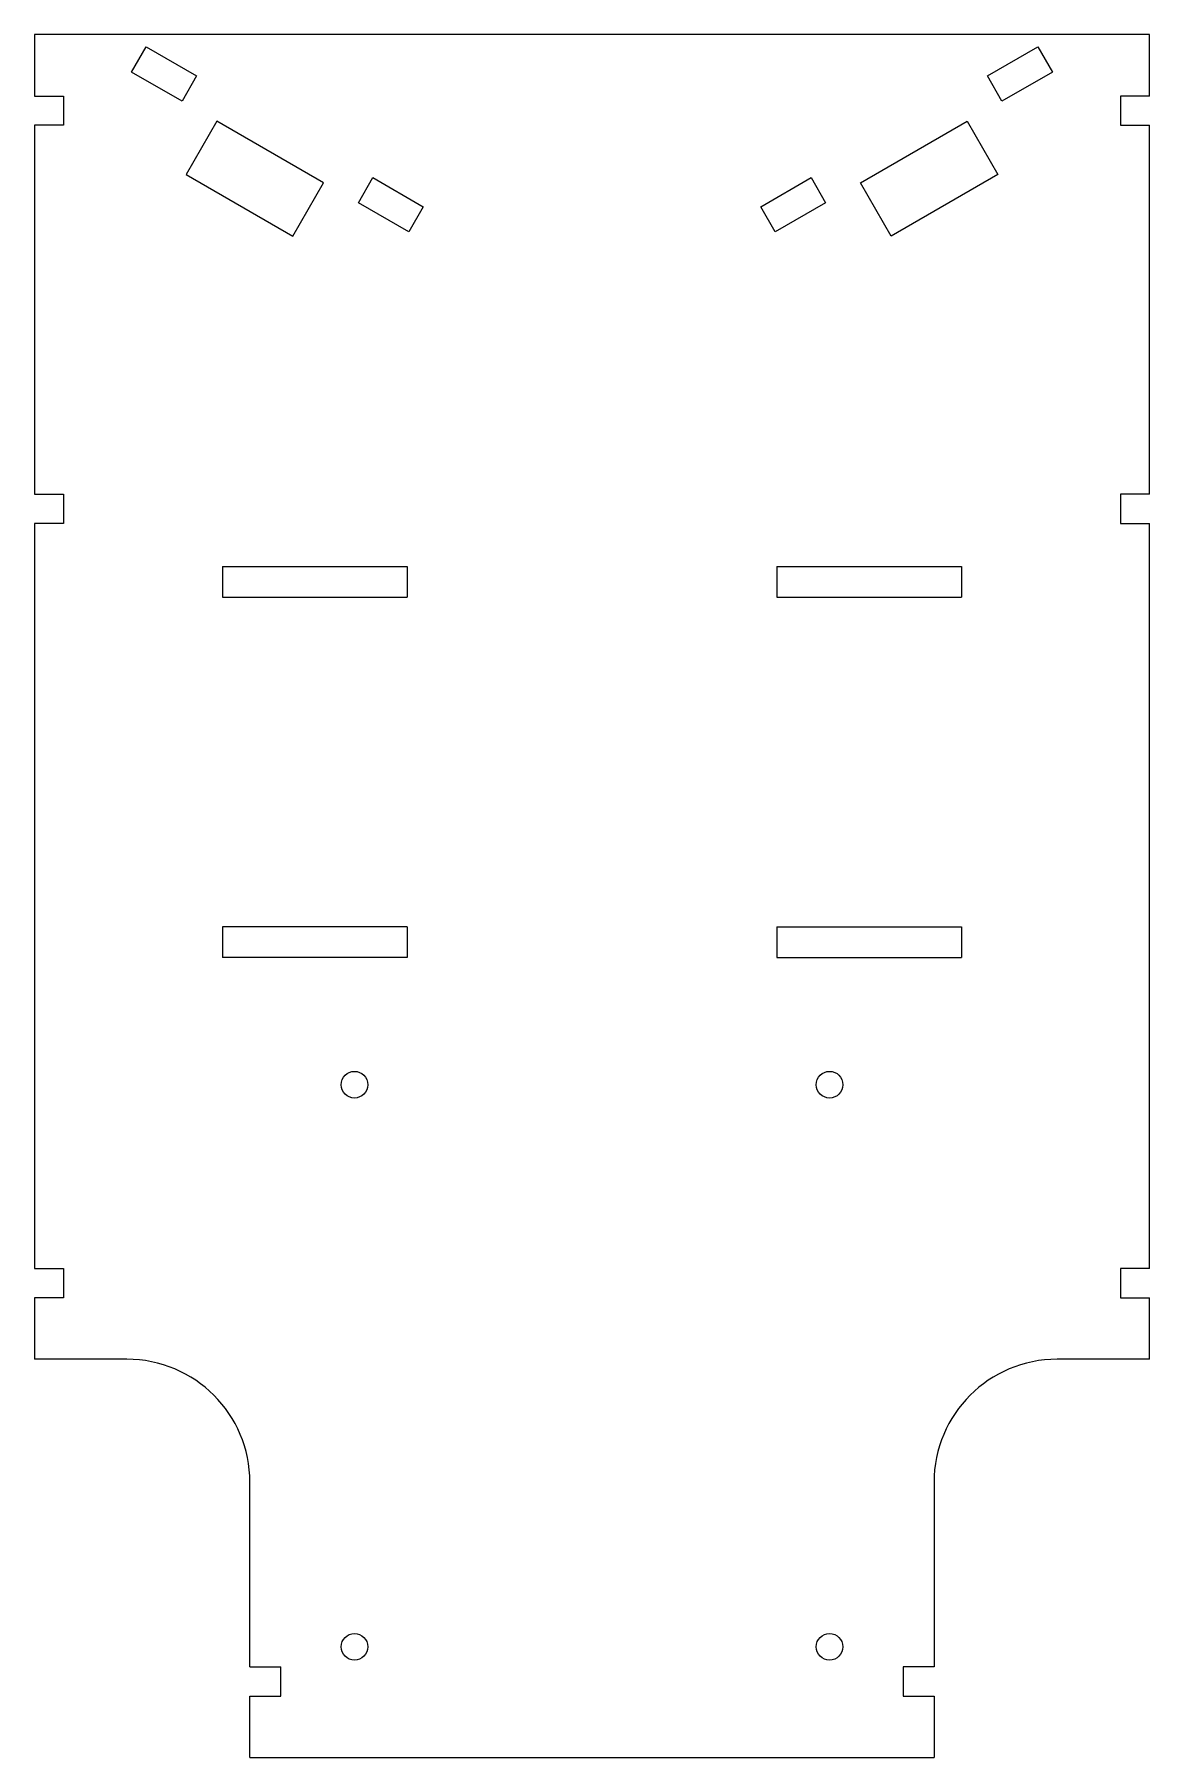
# Model space of a CAD drawing. Header units: inches. Extents: x -3.14 to 1.39, y -5.57 to 1.43.
import ezdxf

# ---------------------------------------------------------------- set-up
doc = ezdxf.new("R2010")
doc.units = ezdxf.units.IN
doc.header["$MEASUREMENT"] = 0

msp = doc.modelspace()

# ---------------------------------------------------------------- linework, layer by layer
at = {"color": 7, "linetype": 'Continuous', "lineweight": 15}
for p, q in [((-3.1367, 1.4328), (-3.1367, 1.1828)), ((1.3909, 1.4328), (-3.1367, 1.4328)), ((1.3909, 1.1828), (1.3909, 1.4328)), ((-2.7421, 1.2803), (-2.683, 1.3826)), ((-2.683, 1.3826), (-2.4784, 1.2645)), ((0.7327, 1.2645), (0.9373, 1.3826)), ((0.9373, 1.3826), (0.9963, 1.2803)), ((-2.5375, 1.1622), (-2.7421, 1.2803)), ((-2.4784, 1.2645), (-2.5375, 1.1622)), ((0.7917, 1.1622), (0.7327, 1.2645)), ((0.9963, 1.2803), (0.7917, 1.1622)), ((-3.1367, 1.1828), (-3.0185, 1.1828)), ((-3.0185, 1.1828), (-3.0185, 1.0647)), ((1.3909, 1.1828), (1.2728, 1.1828)), ((1.2728, 1.1828), (1.2728, 1.0647)), ((-3.1367, 1.0647), (-3.1367, -0.4353)), ((-3.0185, 1.0647), (-3.1367, 1.0647)), ((-2.396, 1.0805), (-2.521, 0.864)), ((-1.963, 0.8305), (-2.396, 1.0805)), ((0.2172, 0.8305), (0.6502, 1.0805)), ((0.6502, 1.0805), (0.7752, 0.864)), ((1.2728, 1.0647), (1.3909, 1.0647)), ((1.3909, -0.4353), (1.3909, 1.0647)), ((-2.521, 0.864), (-2.088, 0.614)), ((-1.8215, 0.7488), (-1.7624, 0.8511)), ((-1.7624, 0.8511), (-1.5579, 0.733)), ((-0.1879, 0.733), (0.0167, 0.8511)), ((0.0167, 0.8511), (0.0757, 0.7488)), ((0.7752, 0.864), (0.3422, 0.614)), ((-2.088, 0.614), (-1.963, 0.8305)), ((0.3422, 0.614), (0.2172, 0.8305)), ((-1.6169, 0.6307), (-1.8215, 0.7488)), ((-1.5579, 0.733), (-1.6169, 0.6307)), ((-0.1288, 0.6307), (-0.1879, 0.733)), ((0.0757, 0.7488), (-0.1288, 0.6307)), ((-3.1367, -0.4353), (-3.0185, -0.4353)), ((-3.0185, -0.4353), (-3.0185, -0.5534)), ((1.3909, -0.4353), (1.2728, -0.4353)), ((1.2728, -0.4353), (1.2728, -0.5534)), ((-3.1367, -0.5534), (-3.1367, -3.5809)), ((-3.0185, -0.5534), (-3.1367, -0.5534)), ((1.2728, -0.5534), (1.3909, -0.5534)), ((1.3909, -3.5809), (1.3909, -0.5534)), ((-2.3729, -0.7286), (-1.6229, -0.7286)), ((-2.3729, -0.7286), (-2.3729, -0.8536)), ((-1.6229, -0.7286), (-1.6229, -0.8536)), ((-0.1229, -0.7286), (0.6271, -0.7286)), ((-0.1229, -0.7286), (-0.1229, -0.8536)), ((0.6271, -0.7286), (0.6271, -0.8536)), ((-2.3729, -0.8536), (-1.6229, -0.8536)), ((-0.1229, -0.8536), (0.6271, -0.8536)), ((-2.3729, -2.1922), (-2.3729, -2.3172)), ((-1.6229, -2.1922), (-2.3729, -2.1922)), ((-1.6229, -2.1922), (-1.6229, -2.3172)), ((-0.1229, -2.1922), (0.6271, -2.1922)), ((-0.1229, -2.1922), (-0.1229, -2.3172)), ((0.6271, -2.1922), (0.6271, -2.3172)), ((-1.6229, -2.3172), (-2.3729, -2.3172)), ((-0.1229, -2.3172), (0.6271, -2.3172)), ((-3.1367, -3.5809), (-3.0185, -3.5809)), ((-3.0185, -3.5809), (-3.0185, -3.699)), ((1.3909, -3.5809), (1.2728, -3.5809)), ((1.2728, -3.5809), (1.2728, -3.699)), ((-3.1367, -3.699), (-3.1367, -3.949)), ((-3.0185, -3.699), (-3.1367, -3.699)), ((1.2728, -3.699), (1.3909, -3.699)), ((1.3909, -3.949), (1.3909, -3.699)), ((-2.7617, -3.949), (-3.1367, -3.949)), ((1.3909, -3.949), (1.0159, -3.949)), ((-2.2617, -5.199), (-2.2617, -4.449)), ((0.5159, -4.449), (0.5159, -5.199)), ((-2.2617, -5.199), (-2.1367, -5.199)), ((-2.1367, -5.3172), (-2.1367, -5.199)), ((0.5159, -5.199), (0.3909, -5.199)), ((0.3909, -5.199), (0.3909, -5.3172)), ((-2.2617, -5.5672), (-2.2617, -5.3172)), ((-2.2617, -5.3172), (-2.1367, -5.3172)), ((0.3909, -5.3172), (0.5159, -5.3172)), ((0.5159, -5.3172), (0.5159, -5.5672)), ((-2.2617, -5.5672), (0.5159, -5.5672))]:
    msp.add_line(p, q, dxfattribs=at)
for centre in [(-1.8374, -2.8337), (0.0917, -2.8337), (-1.8374, -5.1172), (0.0917, -5.1172)]:
    msp.add_circle(centre, 0.0541, dxfattribs=at)
for centre, start, end in [((-2.7617, -4.449), 0, 90), ((1.0159, -4.449), 90, 180)]:
    msp.add_arc(centre, 0.5, start, end, dxfattribs=at)

doc.saveas('drawing.dxf')
